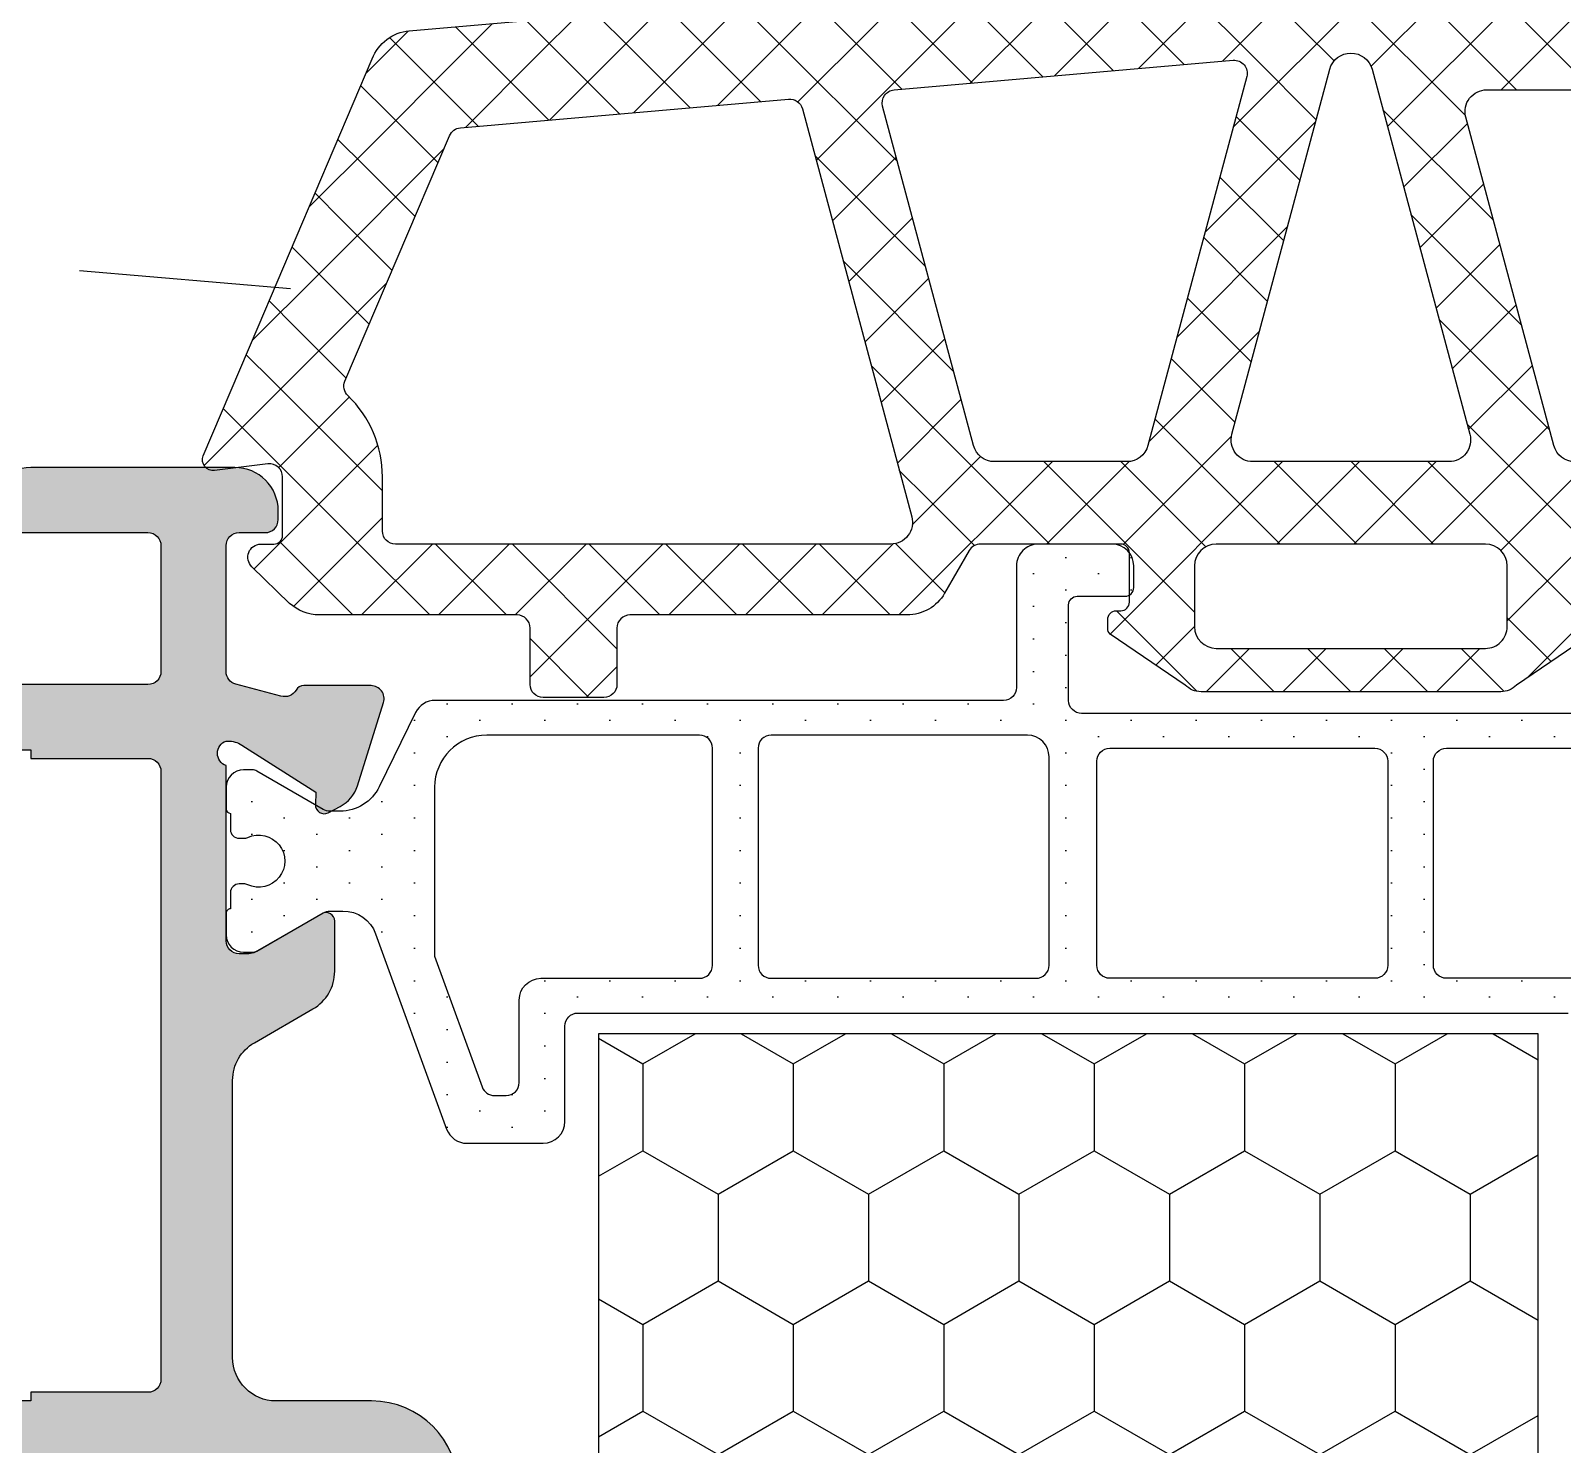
# Model space of a CAD drawing. Extents: x 0 to 4131, y -1600 to 527.
# Drawn here: x 582.41 to 617.68, y -1142.55 to -1109.99 of the extents above; entities that cross this region are included whole.
import ezdxf

# ---------------------------------------------------------------- set-up
doc = ezdxf.new("R2010")
doc.units = 0
doc.header["$LTSCALE"] = 7.5
doc.header["$MEASUREMENT"] = 0
for name, color, linetype in [('FILL', 8, 'CONTINUOUS'), ('FINE', 7, 'CONTINUOUS'), ('GOMMA', 3, 'CONTINUOUS'), ('GROSSA', 4, 'CONTINUOUS'), ('QUOTE', 254, 'CONTINUOUS')]:
    doc.layers.add(name, color=color, linetype=linetype)

msp = doc.modelspace()

# ---------------------------------------------------------------- hatches: boundary and pattern name
at = {"layer": 'FILL'}
h = msp.add_hatch(color=253, dxfattribs=at)
h.paths.add_polyline_path([(590.5361964446654, -1125.468843408796, 0.5062415994910151), (590.2499270404307, -1125.079122573985), (588.6960283504593, -1125.079122573985, 0.2677884243600632), (588.5235879591248, -1125.180230180637, -0.3529849633650398), (588.1731031499987, -1125.31816836867), (587.1356571347553, -1125.044712860367, -0.3405910713408516), (586.912121072143, -1124.754621036491), (586.9121210721426, -1121.854637581562, -0.4142135623730951), (587.2121210721423, -1121.554637581562), (587.8121210721426, -1121.554637581562, 0.4142135623730951), (588.1121210721424, -1121.254637581562), (588.1121210721424, -1121.054637581562, 0.4142135623730951), (587.1121210721424, -1120.054637581562), (582.4121210721426, -1120.054637581562, 0.4142135623730951), (581.4121210721426, -1121.054637581562), (581.4121210721426, -1121.254637581562, 0.4142135623730951), (581.7121210721423, -1121.554637581562), (585.1121210721424, -1121.554637581562, -0.4142135623730951), (585.4121210721426, -1121.854637581562), (585.4121210721426, -1124.754637581562, -0.4142135623730951), (585.1121210721424, -1125.054637581562), (562.7121210721423, -1125.054637581562, -0.4142135623730951), (562.4121210721426, -1124.754637581562), (562.4121210721426, -1121.854637581562, -0.4142135623730951), (562.7121210721423, -1121.554637581562), (564.6121210721424, -1121.554637581562, 0.4142135623730951), (564.9121210721426, -1121.254637581562), (564.9121210721426, -1121.054637581562, 0.4142135623730951), (563.9121210721426, -1120.054637581562), (560.9121210721426, -1120.054637581562), (560.9121210721426, -1143.754637581562, 0.4142135623730951), (561.2121210721423, -1144.054637581562), (562.1121210721424, -1144.054637581562, 0.4142135623730951), (562.4121210721426, -1143.754637581562), (562.4121210721426, -1143.354637581562, -0.414213562373095), (562.7121210721423, -1143.054637581562), (590.2618633333361, -1143.054637581562, -0.4142135623730951), (590.7618633333361, -1143.554637581562), (590.7618633333361, -1159.554637564093, 0.4142135726064015), (591.2618633508052, -1160.054637564093), (593.0230524152942, -1160.054637520752), (594.0228454111918, -1159.791106794454, -0.3529849633649959), (594.3733302203179, -1159.929044982487, 0.2677884243586208), (594.5457706116515, -1160.030152589139), (596.0996693016243, -1160.030152589139, 0.5062415994909608), (596.3859387058585, -1159.640431754328), (595.7839742556623, -1157.719762994498, 0.1989123673796476), (595.3912047144279, -1157.250044560157), (595.1101343784132, -1157.103115287229, 0.577350269189636), (594.8176561798202, -1157.288739917459), (594.8297533015289, -1157.57716147175), (593.1216564051426, -1158.661224681631, -0.1423287356553773), (592.8001451144494, -1158.754637581562), (592.7618633333361, -1158.754637581562, -0.707106781186458), (592.7618633333361, -1158.188952156612), (592.7618633333361, -1154.15463750256, -0.414213562373095), (593.0618633333359, -1153.85463750256), (593.2814785756066, -1153.85463750256, -0.1316524975874153), (593.4314785756067, -1153.894829881424), (594.9618633333359, -1154.778397933263, 0.5773502691893652), (595.2618633333361, -1154.605192852506), (595.2618633333361, -1153.450492314127, 0.2679491924311162), (594.7618633333361, -1152.584466910342), (592.7618633333361, -1151.429766371963, -0.267949192431109), (592.2618633333361, -1150.563740968179), (592.2618633333361, -1143.554637581562, 0.4142135623730951), (590.2618633333361, -1141.554637581562), (588.0623788109508, -1141.554637581562, -0.4142135623730951), (587.0623788109508, -1140.554637581562), (587.0623788109508, -1134.1701076354, -0.2679491924310897), (587.5623788109508, -1133.304082231616), (588.912121072143, -1132.52480817378, 0.2679491924310899), (589.412121072143, -1131.658782769995), (589.412121072143, -1130.504082231616, 0.577350269189365), (589.1121210721433, -1130.330877150859), (587.581736314414, -1131.214445202698, -0.1316524975874026), (587.4317363144139, -1131.254637581563), (587.2121210721432, -1131.254637581563, -0.4142135623730951), (586.912121072143, -1130.954637581562), (586.912121072143, -1126.920323006512, -0.707106781186458), (586.912121072143, -1126.354637581562), (586.9504028532563, -1126.354637581562, -0.1423287356553773), (587.2719141439495, -1126.448050481493), (588.9800110403351, -1127.532113691374), (588.9679139186267, -1127.820535245665, 0.5773502691894904), (589.2603921172201, -1128.006159875895), (589.5414624532348, -1127.859230602967, 0.1989123673796478), (589.9342319944692, -1127.389512168626)])
h.paths.add_polyline_path([(585.4121210721426, -1127.054637581562), (585.4121210721426, -1141.054637581562, -0.4142135623730951), (585.1121210721424, -1141.354637581562), (582.4121210721426, -1141.354637581562), (582.4121210721426, -1141.554637581562), (565.4121210721426, -1141.554637581562), (565.4121210721426, -1141.354637581562), (562.7121210721423, -1141.354637581562, -0.4142135623730957), (562.4121210721426, -1141.054637581562), (562.4121210721426, -1127.054637581562, -0.4142135623730951), (562.7121210721423, -1126.754637581562), (565.4121210721426, -1126.754637581562), (565.4121210721426, -1126.554637581562), (582.4121210721426, -1126.554637581562), (582.4121210721426, -1126.754637581562), (585.1121210721424, -1126.754637581562, -0.4142135623730946)], flags=16)
h.paths.add_polyline_path([(627.7133606196919, -1125.354637581562, 0.414213562373317), (627.4133606196922, -1125.054637581562), (625.6514231252588, -1125.054637581562), (624.6516298986578, -1125.31816836867, -0.3529849633649749), (624.3011450895317, -1125.180230180636, 0.2677884243618742), (624.1287046981959, -1125.079122573985), (622.5748060082258, -1125.079122573985, 0.5062415994908586), (622.2885366039911, -1125.468843408796), (622.8905010541873, -1127.389512168626, 0.1989123673796727), (623.2832705954218, -1127.859230602967), (623.5643409314364, -1128.006159875894, 0.5773502691896791), (623.8568191300299, -1127.820535245665), (623.8447220083215, -1127.532113691374), (625.552818904707, -1126.448050481493, -0.142328735655366), (625.8743301954003, -1126.354637581562), (625.9126119765135, -1126.354637581562, -0.7071067811864375), (625.9126119765135, -1126.920323006512), (625.9126119765135, -1130.954637581562, -0.4142135623731505), (625.6126119765138, -1131.254637581562), (625.3929967342431, -1131.254637581562, -0.1316524975873914), (625.242996734243, -1131.214445202698), (623.7126119765137, -1130.330877150859, 0.577350269189835), (623.4126119765135, -1130.504082231616), (623.4126119765135, -1131.658782767586, 0.2679491875892408), (623.9126119608643, -1132.524808162335), (625.4126119937375, -1133.390833624876, -0.2679491871019831), (625.9126119765135, -1134.256859018716), (625.9126119765135, -1138.254637581563, -0.4142135623730839), (624.4126119765135, -1139.754637581563), (623.5126118656619, -1139.754637581563, 0.4142135623730951), (621.5126118656619, -1141.754637581563), (621.5126118656619, -1150.477137733356, -0.2679491924311126), (621.0126118656624, -1151.34316313714), (619.2626118656619, -1152.353526108222, 0.2679491924311431), (618.7626118656619, -1153.219551512007), (618.7626118656619, -1154.605192158062, 0.5773502691897404), (619.0626118656621, -1154.778397238819), (620.5929966233914, -1153.89482918698, -0.1316524975874119), (620.7429966233915, -1153.854636808115), (620.9626118656618, -1153.854636808115, -0.4142135623731505), (621.2626118656619, -1154.154636808115), (621.2626118656619, -1158.188951383166, -0.7071067811864375), (621.2626118656619, -1158.754636808115), (621.2243300845487, -1158.754636808115, -0.142328735655414), (620.9028187938554, -1158.661223908184), (619.1947218974699, -1157.577160698303), (619.2068190191783, -1157.288739144012, 0.5773502691896787), (618.9143408205848, -1157.103114513783), (618.6332704845702, -1157.250043786711, 0.1989123673796722), (618.2405009433357, -1157.719762221052), (617.6385364931396, -1159.640430980882, 0.5062415994908586), (617.9248058973742, -1160.030151815693), (619.4787045873463, -1160.030151815693, 0.267788424359144), (619.6511449786801, -1159.929044209041, -0.3529849633649747), (620.0016297878062, -1159.791106021007), (621.001422805098, -1160.054636752944), (622.7126118656622, -1160.054636808115, 0.414213562373317), (623.0126118656619, -1159.754636808115), (623.0126118656619, -1142.554637581562, -0.4142135623730951), (624.0126118656619, -1141.554637581562), (635.9128697153208, -1141.554637581562, -0.4142135623731505), (636.212869715321, -1141.854637581562), (636.212869715321, -1142.754637581563, 0.4142135623728732), (636.5128697153207, -1143.054637581562), (637.612869715321, -1143.054637581562, 0.4142135623730951), (637.9128697153208, -1142.754637581563), (637.9128697153208, -1069.354637581562, 0.4142135623733448), (637.6128697153201, -1069.054637581562), (633.2128697153205, -1069.054637581562, 0.4142135623731229), (632.9128697153208, -1069.354637581562), (632.9128697153208, -1070.854637581562, 0.4142135623724291), (633.612869715319, -1071.554637581566, 0.4142135623748154), (633.9128697153208, -1071.254637581566), (633.9128697153208, -1070.554637581562, -0.4142135623729841), (634.2128697153205, -1070.254637581562), (635.6128697153206, -1070.254637581562, -0.4142135623730831), (636.3128697153209, -1070.954637581562), (636.3128697153209, -1077.154637581562, -0.4142135623731666), (635.6128697153206, -1077.854637581562), (634.2128697153205, -1077.854637581562, -0.4142135623728732), (633.9128697153208, -1077.554637581562), (633.9128697153208, -1076.854637581562, 0.4142135623726234), (633.6128697153213, -1076.554637581562, 0.4142135623734043), (632.9128697153208, -1077.254637581562), (632.9128697153208, -1080.254637581562, 0.4142135623728731), (633.2128697153205, -1080.554637581562), (633.6128697153206, -1080.554637581561, 0.4142135623728731), (633.9128697153208, -1080.254637581562), (633.9128697153208, -1079.354637581562, -0.414213562372873), (634.2128697153205, -1079.054637581562), (635.6128697153201, -1079.054637581562, -0.414213562373206), (635.9128697153203, -1079.354637581562), (635.9128697153203, -1121.054637581562), (635.6849173212311, -1126.632374389571, -0.3916013416281383), (634.6879434054838, -1127.554637581562), (628.0133606196921, -1127.554637581562, -0.4142135623732062), (627.7133606196919, -1127.254637581562)])
h.paths.add_polyline_path([(628.4128697153208, -1129.354637581562), (635.9128697153208, -1129.354637581562, -0.4142135623730951), (636.212869715321, -1129.654637581563), (636.212869715321, -1139.754637581563, -0.4142135623730949), (635.9128697153208, -1140.054637581563), (628.4128697153208, -1140.054637581562, -0.4142135623730951), (628.112869715321, -1139.754637581563), (628.112869715321, -1138.346162372369, 0.3657421531723097), (627.8631151675065, -1138.050399976966, -0.3657421531722899), (627.613360619692, -1137.754637581563), (627.613360619692, -1131.654637581563, -0.3657421531723078), (627.8631151675065, -1131.358875186159, 0.3657421531723031), (628.112869715321, -1131.063112790756), (628.112869715321, -1129.654637581563, -0.4142135623730951)], flags=16)
h = msp.add_hatch(dxfattribs=at)
h.set_pattern_fill('ANSI37', color=137, scale=10, angle=179.9999999999999, style=0)
h.set_pattern_definition([(224.9999999999999, (459.9999999999998, -1280), (0.8838834764831837, -0.8838834764831851), []), (314.9999999999999, (459.9999999999998, -1280), (0.8838834764831851, 0.8838834764831837), [])])
h.paths.add_polyline_path([(618.2968366890284, -1103.337709918277, 2.380518513094905), (617.3738205293421, -1102.954250649875, -0.348533110878955), (617.3328109948418, -1103.471499130461, 0.1580751487887108), (616.3668332284705, -1105.543331159816, 0.2009533650518577), (616.5874158678621, -1106.528547729745, -1.267482482135273), (615.1435556706822, -1107.108768612129, -0.1455365250911694), (615.8523510403916, -1102.141191349667, -0.1410671434655068), (616.3851731153788, -1101.504940646792, -0.2234545314857918), (619.0427767155668, -1100.956018283415, -0.2939513347826754), (620.4655477391332, -1102.814274669374, 0.0758506439945393), (625.0296095314047, -1124.364363754772, -0.9009212016397928), (623.923273223741, -1124.812087732937), (622.4169279731709, -1121.979064354241, 0.2773245440598521), (622.1520436953658, -1121.819905823108), (618.1121210658443, -1121.819905823108, 0.4142135623731125), (617.9121210658844, -1122.019905823068), (617.9121210658845, -1123.155434768439, 0.4142135623729965), (618.1121210658443, -1123.355434768399), (618.2121210658245, -1123.355434768399, -0.4142135623729284), (618.4121210657845, -1123.555434768359), (618.4121210657846, -1123.755434768319, -0.1933835990768465), (618.3565217940252, -1123.893812619433), (616.6243476604626, -1125.065850450315, -0.2044528580761804), (616.26334583996, -1125.219905822429), (610.6621210673345, -1125.219905822429), (609.3608962938492, -1125.219905822429, -0.2044528580762736), (608.999894473347, -1125.065850450315), (607.2677203397836, -1123.893812619433, -0.1933835990764777), (607.2121210680248, -1123.755434768319), (607.2121210680252, -1123.555434768359, -0.4142135623717633), (607.4121210679843, -1123.355434768399), (607.5121210679652, -1123.355434768399, 0.4142135623722585), (607.7121210679247, -1123.155434768439), (607.712121067925, -1122.020089054749, 0.4141883217235733), (607.5121383035123, -1121.820089055532), (604.2826316843002, -1121.819810743958, 0.2679722838195284), (604.0227982098957, -1121.969810742814), (603.4559281684792, -1122.951658455836, -0.2679491924311184), (602.5899027648677, -1123.451658455736), (596.2112169614495, -1123.451658455736, 0.4142135623730569), (595.9112169615097, -1123.751658455676), (595.9112169615095, -1125.051658455416, -0.4142135623730489), (595.6112169615695, -1125.351658455356), (594.2112169618496, -1125.351658455356, -0.41421356237305), (593.9112169619098, -1125.051658455417), (593.9112169619095, -1123.751658455676, 0.4142135623730328), (593.6112169619696, -1123.451658455736), (589.0551980565207, -1123.451658455736, -0.1897000193489478), (588.3736400735963, -1123.183422567869), (587.5067495682723, -1122.339339976364, -0.6810960416418862), (587.7112169677874, -1121.819810742844), (588.0112169476299, -1121.819810742844, 0.4142135462118073), (588.2112169475898, -1121.61981075392), (588.2112170008376, -1120.654794897258), (588.2112169422578, -1120.270370549269, 0.4503642861040595), (587.8747579529175, -1119.97259426608), (586.6469188915887, -1120.122927811688, -0.5620538643481808), (586.3821747406264, -1119.787748621779), (587.6492570620117, -1116.813639928203), (590.2779866856973, -1110.643458642493, -0.2897088509192777), (591.1282775821483, -1109.99539294122), (613.8736935975918, -1108.005426892688, -0.1515403380364628), (615.0318870098973, -1108.256559170059), (616.7504214398768, -1109.22760184287, 0.538892605426263), (617.4934781013419, -1108.846188674553), (618.0555388348904, -1103.66275755574, -0.2716898657616142)])
h.paths.add_polyline_path([(615.9416669897269, -1111.356028686134), (618.927000365333, -1111.356028686135, -0.334221397501192), (619.4074453777749, -1111.717563564363), (621.5873684512549, -1119.281440701916, -0.4990015927984012), (621.1069234388128, -1119.919905823488), (617.9684017603824, -1119.919905823488, -0.339454258863357), (617.4854388473348, -1119.549315346113), (615.4587040766788, -1111.98543820856, -0.4931454260313292)], flags=16)
h.paths.add_polyline_path([(613.3000173037149, -1110.883775442122), (615.552591368862, -1119.290496301063, -0.4931454260313088), (615.069628455814, -1119.919905823488), (610.5546136779949, -1119.919905823488, -0.4931454260312979), (610.071650764947, -1119.290496301063), (612.3242248300935, -1110.883775442122, -0.7673269879789606)], flags=16)
h.paths.add_polyline_path([(610.874293864526, -1109.340325525199), (610.4159235777095, -1111.050986724278), (608.1388032864741, -1119.549315346113, -0.3394542588633653), (607.6558403734261, -1119.919905823488), (604.6062533695222, -1119.919905823488, -0.3394542588633593), (604.1232904564743, -1119.549315346113), (602.6995209671377, -1121.190401221533, -0.4931454260313041), (602.2165580540898, -1121.819810743958), (590.8112169544748, -1121.819810743958), (589.4112169475898, -1121.819810743958, -0.4142135612157939), (589.2112169475897, -1121.619810744749), (589.2112169422578, -1120.270370589848, 0.4159015380739763), (587.9037294098704, -1118.97039215797, -0.5396036010650032), (587.7185800990178, -1118.692005660133), (591.0091766511927, -1110.968283493308, -0.2769682539334107), (591.2590260025438, -1110.787009806696), (610.6636775507186, -1109.08932277656, -0.5205670505517305)], flags=16)
h.paths.add_polyline_path([(615.9121210662845, -1121.819905823108, -0.4142135623730944), (616.4121210661846, -1122.319905823008), (616.4121210661846, -1123.719905822729, -0.414213562373095), (615.9121210662847, -1124.219905822629), (609.7121210675245, -1124.219905822629, -0.4142135623732023), (609.2121210676244, -1123.719905822729), (609.2121210676248, -1122.319905823008, -0.4142135623729878), (609.7121210675248, -1121.819905823108)], flags=16)
h = msp.add_hatch(dxfattribs=at)
h.set_pattern_fill('ANSI37', color=137, scale=10, angle=179.9999999999999, style=0)
h.set_pattern_definition([(225, (459.9999999999998, -1280), (0.8838834764831834, -0.8838834764831853), []), (314.9999999999999, (459.9999999999998, -1280), (0.8838834764831853, 0.8838834764831834), [])])
h.paths.add_polyline_path([(587.9037294098703, -1118.97039215797, -0.5396036010650039), (587.7185800990178, -1118.692005660132), (591.0091766511927, -1110.968283493308, -0.2769682539334107), (591.2590260025438, -1110.787009806696), (610.6636775507186, -1109.08932277656, -0.5205670505517401), (610.874293864526, -1109.340325525199), (610.4159235777095, -1111.050986724278, 0.520567050551753), (610.0999991069984, -1110.67448260132), (602.2928210916091, -1111.357522171795, 0.4663076581549822), (602.0291900665468, -1111.734026294753), (604.1232904564743, -1119.549315346113), (602.6995209671377, -1121.190401221533), (600.1809953057361, -1111.791135493015, 0.3639702342662187), (599.8650708350251, -1111.569922797118), (592.3068205292311, -1112.231184014967, 0.2769682539334047), (592.05697117788, -1112.412457701578), (589.6485401232233, -1118.065551913881, 0.3110274382403167), (589.716261799843, -1118.399057398373, -0.2036008036248344), (590.5112170208929, -1120.270370804129), (590.5112169544748, -1121.519810728011, 0.4142135779428123), (590.8112169544747, -1121.819810743958), (589.4112169475898, -1121.819810743958, -0.4142135612158092), (589.2112169475897, -1121.619810744749), (589.2112169422578, -1120.270370589848, 0.4159015380739938)])
h = msp.add_hatch(dxfattribs=at)
h.set_pattern_fill('DOTS', color=2, scale=12, angle=90, style=0)
h.set_pattern_definition([(90, (459.9999999999998, -1280), (-0.75, 0.3750000000000001), [0, -0.75])])
h.paths.add_polyline_path([(625.2057109106302, -1131.193201646168, 0.2452268508249651), (625.3905958263188, -1131.201089224259, 0.5078051116884108), (625.9121210721435, -1130.819996565411), (625.9121210721435, -1130.319996565411, 2.414213562382798), (625.8121210721436, -1130.419996565411), (625.8121210721436, -1129.844996565411, 0.4998423624647177), (625.5562179378742, -1129.652968339415, 0.1819071984119088), (625.4157663707399, -1129.663746565411, -1.569922388223432), (625.4157663707399, -1128.576246565411, 0.1819071984120737), (625.5562179378746, -1128.587024791407, 0.49984236246295), (625.8121210721436, -1128.394996565411), (625.8121210721431, -1127.819996565411, -0.4142135623730951), (625.9121210721435, -1127.919996565411), (625.9121210721435, -1127.419996565411, 0.507805111688055), (625.3905958263192, -1127.038903906564, 0.2452268508263864), (625.2057109106297, -1127.046791484654), (623.6066728049539, -1127.969996565411), (623.285609058117, -1127.969996565412, -0.2862075568708903), (622.3876883353898, -1127.410153782434), (621.5493374405203, -1125.6999179569, 0.2862075568709513), (621.1003770791565, -1125.419996565412), (620.8121210721431, -1125.419996565411, -0.4142135623730395), (620.5121210721434, -1125.119996565407), (620.5121210721438, -1122.319996565406, 0.4142135623731948), (620.0121210721434, -1121.819996565406), (618.3121210721431, -1121.819996565406, 0.4142135623732279), (617.8121210721436, -1122.319996565406), (617.8121210721436, -1122.819996565406, 0.4142135623725955), (618.0121210721434, -1123.019996565406), (619.3121210721431, -1123.019996565406), (619.3121210721436, -1125.419996565407, -0.414213562372984), (619.0121210721434, -1125.719996565407), (606.6121210721433, -1125.719996565407, -0.4142135623730953), (606.3121210721431, -1125.419996565406), (606.3121210721431, -1123.019996565407), (607.6121210721433, -1123.019996565406, 0.4142135623730118), (607.8121210721431, -1122.819996565406), (607.8121210721431, -1122.319996565406, 0.4142135623730951), (607.3121210721431, -1121.819996565406), (605.6121210721433, -1121.819996565406, 0.4142135623732613), (605.1121210721433, -1122.319996565406), (605.1121210721433, -1125.119996565407, -0.4142135623730951), (604.8121210721436, -1125.419996565407), (591.72386506513, -1125.419996565411, 0.2862075568708595), (591.2749047037667, -1125.6999179569), (590.4365538088966, -1127.410153782434, -0.2862075568709417), (589.53863308617, -1127.969996565412), (589.2175693393335, -1127.969996565412), (587.6185312336572, -1127.046791484654, 0.245226850826198), (587.4336463179673, -1127.038903906564, 0.5078051116882271), (586.912121072143, -1127.419996565411), (586.912121072143, -1127.919996565411, 2.414213562369214), (587.0121210721434, -1127.819996565411), (587.0121210721434, -1128.394996565411, 0.4998423624647615), (587.2680242064132, -1128.587024791406, 0.1819071984105561), (587.408475773547, -1128.576246565411, -1.569922388223397), (587.4084757735466, -1129.663746565411, 0.1819071984119235), (587.2680242064123, -1129.652968339416, 0.4998423624639702), (587.0121210721429, -1129.844996565411), (587.0121210721429, -1130.419996565411, -0.414213562372221), (586.9121210721435, -1130.319996565411), (586.912121072143, -1130.819996565411, 0.5078051116889262), (587.4336463179686, -1131.201089224258, 0.245226850824174), (587.6185312336568, -1131.193201646168), (589.2175693393344, -1130.26999656541), (589.6019550415756, -1130.269996565411, -0.3152987888790819), (590.3537091382043, -1130.796380450751), (591.9896192841795, -1135.291006637074, 0.3152987888791163), (592.4594655945727, -1135.619996565412), (594.2121210721432, -1135.619996565411, 0.4142135623729454), (594.7121210721432, -1135.119996565411), (594.7121210721432, -1132.919996565411, -0.4142135623731507), (595.0121210721434, -1132.619996565411), (617.8121210721436, -1132.619996565411, -0.4142135623731505), (618.1121210721433, -1132.919996565411), (618.1121210721433, -1135.119996565411, 0.414213562372962), (618.6121210721433, -1135.619996565411), (620.3647765497142, -1135.619996565412, 0.3152987888791016), (620.834622860107, -1135.291006637074), (622.4705330060822, -1130.79638045075, -0.3152987888790421), (623.2222871027113, -1130.269996565411), (623.6066728049525, -1130.269996565411)])
h.paths.add_polyline_path([(621.1121210721433, -1131.312401725384), (620.0164975515611, -1134.322602608409, -0.3152987888789852), (619.7345897653252, -1134.519996565411), (619.4621210721432, -1134.519996565411, -0.414213562372873), (619.1621210721435, -1134.219996565411), (619.1621210721435, -1132.319996565411, 0.4142135623730951), (618.6621210721435, -1131.819996565411), (615.0121210721434, -1131.819996565411, -0.4142135623732615), (614.7121210721432, -1131.519996565411), (614.7121210721436, -1126.819996565407, -0.4142135623731507), (615.0121210721434, -1126.519996565407), (619.912121072143, -1126.519996565407, -0.4142135623730672), (621.1121210721433, -1127.719996565407)], flags=16)
h.paths.add_polyline_path([(613.662121072143, -1131.519996565411, -0.4142135623730949), (613.3621210721433, -1131.819996565411), (607.2621210721429, -1131.819996565411, -0.4142135623729287), (606.9621210721432, -1131.519996565411), (606.9621210721432, -1126.819996565407, -0.4142135623731507), (607.2621210721434, -1126.519996565407), (613.3621210721428, -1126.519996565407, -0.4142135623730395), (613.662121072143, -1126.819996565407)], flags=16)
h.paths.add_polyline_path([(605.8621210721433, -1131.51999656541, -0.4142135623728733), (605.5621210721431, -1131.819996565411), (599.4621210721432, -1131.819996565411, -0.4142135623729841), (599.162121072143, -1131.519996565411), (599.162121072143, -1126.519996565411, -0.4142135623730394), (599.4621210721432, -1126.219996565412), (605.3621210721433, -1126.219996565412, -0.4142135623730951), (605.8621210721433, -1126.719996565412)], flags=16)
h.paths.add_polyline_path([(598.1121210721433, -1131.519996565411, -0.414213562373095), (597.8121210721431, -1131.819996565411), (594.162121072143, -1131.819996565411, 0.4142135623730951), (593.662121072143, -1132.319996565411), (593.662121072143, -1134.219996565411, -0.4142135623729287), (593.3621210721433, -1134.519996565411), (593.0896523789613, -1134.519996565411, -0.3152987888789689), (592.8077445927258, -1134.322602608409), (591.7121210721427, -1131.312401725385), (591.7121210721432, -1127.419996565411, -0.4142135623730119), (592.912121072143, -1126.219996565412), (597.8121210721431, -1126.219996565412, -0.4142135623727066), (598.1121210721428, -1126.519996565411)], flags=16)
h = msp.add_hatch(dxfattribs=at)
h.set_pattern_fill('HONEY', color=120, scale=16, angle=-90.00000000000001, style=0)
h.set_pattern_definition([(270, (-1114.759859711052, -1277.792908412559), (1.732050799999999, -3), [2, -4]), (29.99999999999998, (-1114.759859711052, -1277.792908412559), (1.732050811353317, 2.999999993445159), [2, -4]), (329.9999999999999, (-1114.759859711052, -1277.792908412559), (3.464101611353316, -6.554841227317612e-09), [-4, 2])])
h.paths.add_polyline_path([(595.4886921436212, -1133.09627564069), (595.4886921436212, -1151.238390604572), (617.1269976465567, -1151.238390604572), (617.1269976465567, -1133.09627564069)])

# ---------------------------------------------------------------- linework, layer by layer
at = {"layer": 'FINE'}
msp.add_lwpolyline([(595.4886921436212, -1151.238390604572), (617.1269976465567, -1151.238390604572), (617.1269976465567, -1133.09627564069), (595.4886921436212, -1133.09627564069)], close=True, dxfattribs=at)
at = {"layer": 'GOMMA', "linetype": 'Continuous'}
msp.add_lwpolyline([(618.3565217940252, -1123.893812619433), (616.6243476604626, -1125.065850450315, -0.2044528580761674), (616.2633458399602, -1125.219905822429), (610.6621210673345, -1125.219905822429), (609.3608962938492, -1125.219905822429, -0.2044528580761677), (608.999894473347, -1125.065850450315), (607.2677203397836, -1123.893812619433, -0.193383599076186), (607.2121210680248, -1123.755434768319), (607.2121210680252, -1123.555434768359, -0.4142135623728454), (607.4121210679846, -1123.355434768399), (607.5121210679645, -1123.355434768399, 0.4142135623733614), (607.7121210679247, -1123.155434768439), (607.712121067925, -1122.020089054749, 0.4141883217234965), (607.5121383035121, -1121.820089055532), (604.2826316843002, -1121.819810743958, 0.2679722838195682), (604.0227982098957, -1121.969810742814), (603.4559281684792, -1122.951658455836, -0.2679491924310898), (602.5899027648679, -1123.451658455736), (596.2112169614494, -1123.451658455736, 0.414213562373095), (595.9112169615097, -1123.751658455676), (595.9112169615095, -1125.051658455416, -0.4142135623730784), (595.6112169615694, -1125.351658455356), (594.2112169618495, -1125.351658455356, -0.4142135623730951), (593.9112169619098, -1125.051658455416), (593.9112169619095, -1123.751658455676, 0.414213562373095), (593.6112169619696, -1123.451658455736), (589.0551980565209, -1123.451658455736, -0.1897000193490211), (588.3736400735963, -1123.183422567869), (587.5067495682722, -1122.339339976364, -0.6810960359839519), (587.7112169631495, -1121.819810742844), (588.0112169538138, -1121.819810742844, 0.4142135377472994), (588.2112169475898, -1121.619810753516), (588.2112170008376, -1120.654794897258), (588.2112169422578, -1120.270370549269, 0.450364286104123), (587.8747579529175, -1119.97259426608), (586.6469188915889, -1120.122927811688, -0.5620538643484317), (586.3821747406264, -1119.787748621779), (587.6492570620117, -1116.813639928203), (590.2779866856973, -1110.643458642493, -0.2897088509192829), (591.1282775821483, -1109.99539294122), (613.8736935975918, -1108.005426892688, -0.1515403380363985)], format="xyb", dxfattribs=at)
for points in [[(602.2928210916091, -1111.357522171795), (610.0999991069984, -1110.67448260132, -0.5205670505517718), (610.4159235777095, -1111.050986724278), (608.1388032864741, -1119.549315346113, -0.3394542588633679), (607.6558403734261, -1119.919905823488), (604.6062533695222, -1119.919905823488, -0.3394542588633875), (604.1232904564743, -1119.549315346113), (602.0291900665468, -1111.734026294753, -0.4663076581549699)], [(615.069628455814, -1119.919905823488), (610.5546136779949, -1119.919905823488, -0.493145426031291), (610.071650764947, -1119.290496301063), (612.3242248300935, -1110.883775442122, -0.767326987978966), (613.3000173037149, -1110.883775442122), (615.552591368862, -1119.290496301063, -0.4931454260313128)], [(617.4854388473346, -1119.549315346113), (615.4587040766788, -1111.98543820856, -0.4931454260314541), (615.941666989727, -1111.356028686134), (618.9270003653329, -1111.356028686135, -0.3342213975012189), (619.4074453777749, -1111.717563564363), (621.587368451255, -1119.281440701916, -0.4990015927983572), (621.1069234388128, -1119.919905823488), (617.9684017603823, -1119.919905823488, -0.3394542588633375)], [(590.5112170208929, -1120.270370804128, 0.2036008036247798), (589.716261799843, -1118.399057398373, -0.3110274382403359), (589.6485401232233, -1118.065551913881), (592.05697117788, -1112.412457701578, -0.2769682539333965), (592.3068205292311, -1112.231184014967), (599.8650708350251, -1111.569922797118, -0.3639702342662698), (600.1809953057361, -1111.791135493015), (602.6995209671377, -1121.190401221533, -0.4931454260312974), (602.2165580540898, -1121.819810743958), (590.8112169544748, -1121.819810743958, -0.4142135779427797), (590.5112169544748, -1121.519810728011)], [(609.7121210675248, -1124.219905822629), (615.9121210662845, -1124.219905822629, 0.4142135623732615), (616.4121210661846, -1123.719905822729), (616.4121210661846, -1122.319905823008, 0.414213562373095), (615.9121210662845, -1121.819905823108), (609.7121210675248, -1121.819905823108, 0.414213562373095), (609.2121210676248, -1122.319905823008), (609.2121210676244, -1123.719905822729, 0.4142135623731283)]]:
    msp.add_lwpolyline(points, format="xyb", close=True, dxfattribs=at)
at = {"layer": 'GOMMA'}
msp.add_lwpolyline([(619.0121210721434, -1125.719996565407), (606.6121210721433, -1125.719996565407, -0.4142135623730953), (606.3121210721431, -1125.419996565406), (606.3121210721431, -1123.219996565406, -0.4142135623725955), (606.5121210721434, -1123.019996565407), (607.6121210721433, -1123.019996565406, 0.4142135623730118), (607.8121210721431, -1122.819996565406), (607.8121210721431, -1122.319996565406, 0.414213562373095), (607.3121210721431, -1121.819996565406), (605.6121210721433, -1121.819996565406, 0.4142135623732613), (605.1121210721433, -1122.319996565406), (605.1121210721433, -1125.119996565407, -0.414213562373095), (604.8121210721436, -1125.419996565407), (591.72386506513, -1125.419996565411, 0.2862075568708595), (591.2749047037667, -1125.6999179569), (590.4365538088966, -1127.410153782434, -0.2862075568709417), (589.53863308617, -1127.969996565412), (589.2979540970625, -1127.969996565412, -0.1316524975872721), (589.1479540970629, -1127.929804186547), (587.6185312336572, -1127.046791484654, 0.1316524975875989), (587.5185312336569, -1127.019996565411), (587.3121210721431, -1127.019996565411, 0.4142135623731367), (586.912121072143, -1127.419996565411), (586.912121072143, -1127.919996565411, 0.414213562373095), (587.0121210721434, -1128.019996565411), (587.0121210721434, -1128.394996565411, 0.4142135623728453), (587.2121210721432, -1128.594996565411), (587.3239273406814, -1128.594996565411, 0.1095524006939877), (587.408475773547, -1128.576246565411, -1.569922388223398), (587.4084757735466, -1129.663746565411, 0.1095524006942029), (587.3239273406814, -1129.644996565411), (587.2121210721432, -1129.644996565411, 0.4142135623735113), (587.0121210721429, -1129.844996565411), (587.0121210721429, -1130.219996565411, 0.414213562373095), (586.9121210721435, -1130.319996565411), (586.912121072143, -1130.819996565411, 0.4142135623729286), (587.3121210721431, -1131.219996565411), (587.5185312336569, -1131.219996565411, 0.1316524975870725), (587.6185312336568, -1131.193201646168), (589.1479540970629, -1130.310188944276, -0.1316524975873956), (589.297954097063, -1130.269996565411), (589.6019550415756, -1130.269996565411, -0.3152987888790819), (590.3537091382043, -1130.796380450751), (591.9896192841795, -1135.291006637074, 0.3152987888791164), (592.4594655945727, -1135.619996565412), (594.2121210721432, -1135.619996565411, 0.4142135623729453), (594.7121210721432, -1135.119996565411), (594.7121210721432, -1132.919996565411, -0.4142135623731507), (595.0121210721434, -1132.619996565411), (617.8121210721436, -1132.619996565411, -0.4142135623731504)], format="xyb", dxfattribs=at)
for points in [[(592.912121072143, -1126.219996565412, 0.4142135623730119), (591.7121210721432, -1127.419996565411), (591.7121210721427, -1131.312401725385), (592.8077445927258, -1134.322602608409, 0.3152987888789689), (593.0896523789613, -1134.519996565411), (593.3621210721433, -1134.519996565411, 0.4142135623729286), (593.662121072143, -1134.219996565411), (593.662121072143, -1132.319996565411, -0.414213562373095), (594.162121072143, -1131.819996565411), (597.8121210721431, -1131.819996565411, 0.4142135623730949), (598.1121210721433, -1131.519996565411), (598.1121210721428, -1126.519996565411, 0.4142135623727066), (597.8121210721431, -1126.219996565412)], [(599.162121072143, -1131.519996565411, 0.414213562372984), (599.4621210721432, -1131.819996565411), (605.5621210721431, -1131.819996565411, 0.4142135623728733), (605.8621210721433, -1131.51999656541), (605.8621210721433, -1126.719996565412, 0.414213562373095), (605.3621210721433, -1126.219996565412), (599.4621210721432, -1126.219996565412, 0.4142135623730395), (599.162121072143, -1126.519996565411)], [(606.9621210721432, -1126.819996565407, -0.4142135623731507), (607.2621210721434, -1126.519996565407), (613.3621210721428, -1126.519996565407, -0.4142135623730395), (613.662121072143, -1126.819996565407), (613.662121072143, -1131.519996565411, -0.4142135623730949), (613.3621210721433, -1131.819996565411), (607.2621210721429, -1131.819996565411, -0.4142135623729286), (606.9621210721432, -1131.519996565411)], [(615.0121210721434, -1126.519996565407), (619.912121072143, -1126.519996565407, -0.4142135623730673), (621.1121210721433, -1127.719996565407), (621.1121210721433, -1131.312401725385), (620.0164975515611, -1134.322602608409, -0.3152987888789852), (619.7345897653252, -1134.519996565411), (619.4621210721432, -1134.519996565411, -0.4142135623728732), (619.1621210721435, -1134.219996565411), (619.1621210721435, -1132.319996565411, 0.414213562373095), (618.6621210721435, -1131.819996565411), (615.0121210721434, -1131.819996565411, -0.4142135623732615), (614.7121210721432, -1131.519996565411), (614.7121210721436, -1126.819996565407, -0.4142135623731507)]]:
    msp.add_lwpolyline(points, format="xyb", close=True, dxfattribs=at)
at = {"layer": 'GROSSA'}
for points in [[(592.2618633333361, -1143.554637581562, 0.414213562373095), (590.2618633333361, -1141.554637581562), (588.0623788109508, -1141.554637581562, -0.414213562373095), (587.0623788109508, -1140.554637581562), (587.0623788109508, -1134.1701076354, -0.2679491924310897), (587.5623788109508, -1133.304082231616), (588.912121072143, -1132.52480817378, 0.2679491924310898), (589.412121072143, -1131.658782769995), (589.412121072143, -1130.504082231616, 0.577350269189365), (589.1121210721433, -1130.330877150859), (587.581736314414, -1131.214445202698, -0.1316524975874026), (587.4317363144139, -1131.254637581563), (587.2121210721432, -1131.254637581563, -0.414213562373095), (586.912121072143, -1130.954637581562), (586.912121072143, -1126.920323006512, -0.707106781186458), (586.912121072143, -1126.354637581562), (586.9504028532563, -1126.354637581562, -0.1423287356553773), (587.2719141439495, -1126.448050481493), (588.9800110403351, -1127.532113691374), (588.9679139186267, -1127.820535245665, 0.5773502691894905), (589.2603921172201, -1128.006159875895), (589.5414624532348, -1127.859230602967, 0.1989123673796477), (589.9342319944692, -1127.389512168626), (590.5361964446654, -1125.468843408796, 0.5062415994910152), (590.2499270404307, -1125.079122573985), (588.6988328668765, -1125.079122573985, 0.2715490385398323), (588.5235879591248, -1125.180230180637, -0.3529849633650398), (588.1731031499987, -1125.31816836867), (587.1356571347553, -1125.044712860367, -0.3405910713408517), (586.912121072143, -1124.754621036491), (586.9121210721426, -1121.854637581562, -0.414213562373095), (587.2121210721423, -1121.554637581562), (587.8121210721426, -1121.554637581562, 0.414213562373095), (588.1121210721424, -1121.254637581562), (588.1121210721424, -1121.054637581562, 0.414213562373095), (587.1121210721424, -1120.054637581562), (582.4121210721426, -1120.054637581562, 0.414213562373095), (581.4121210721426, -1121.054637581562)], [(581.7121210721423, -1121.554637581562), (585.1121210721424, -1121.554637581562, -0.414213562373095), (585.4121210721426, -1121.854637581562), (585.4121210721426, -1124.754637581562, -0.414213562373095), (585.1121210721424, -1125.054637581562), (562.7121210721423, -1125.054637581562, -0.414213562373095)]]:
    msp.add_lwpolyline(points, format="xyb", dxfattribs=at)
msp.add_lwpolyline([(565.4121210721426, -1126.754637581562), (565.4121210721426, -1126.554637581562), (582.4121210721426, -1126.554637581562), (582.4121210721426, -1126.754637581562), (585.1121210721424, -1126.754637581562, -0.4142135623730945), (585.4121210721426, -1127.054637581562), (585.4121210721426, -1141.054637581562, -0.414213562373095), (585.1121210721424, -1141.354637581562), (582.4121210721426, -1141.354637581562), (582.4121210721426, -1141.554637581562), (565.4121210721426, -1141.554637581562), (565.4121210721426, -1141.354637581562), (562.7121210721423, -1141.354637581562, -0.4142135623730955), (562.4121210721426, -1141.054637581562), (562.4121210721426, -1127.054637581562, -0.414213562373095), (562.7121210721423, -1126.754637581562)], format="xyb", close=True, dxfattribs=at)
at = {"layer": 'QUOTE'}
msp.add_line((588.3907988557214, -1115.941839518205), (583.5320154105782, -1115.526629316939), dxfattribs=at)

doc.saveas('drawing.dxf')
